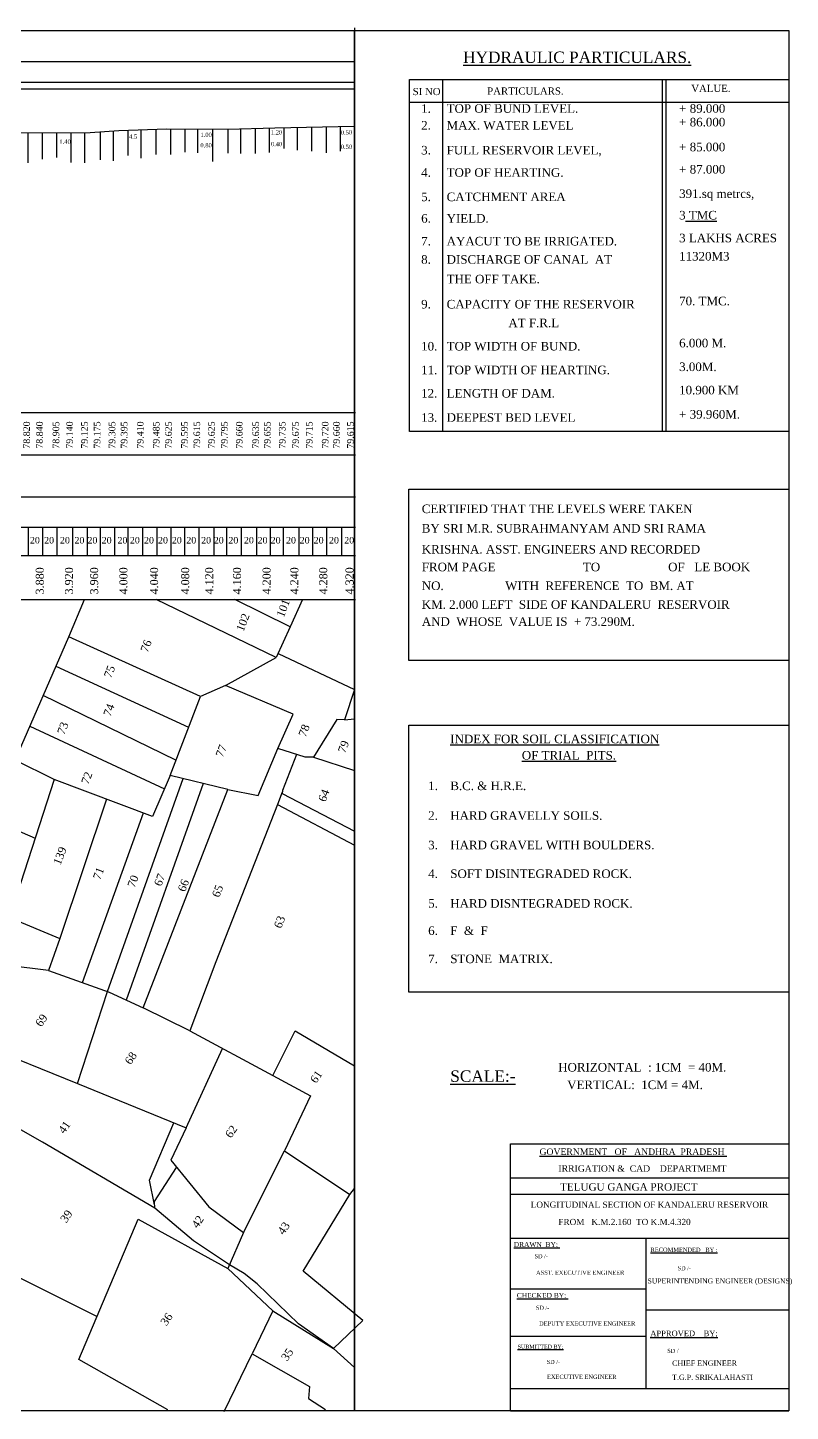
# Model space of a CAD drawing. Header units: millimetres. Extents: x 8 to 745, y 8 to 495.
# Drawn here: x 478.3 to 745.3, y 11.1 to 495.3 of the extents above; entities that cross this region are included whole.
import ezdxf

# ---------------------------------------------------------------- set-up
doc = ezdxf.new("R2010")
doc.units = ezdxf.units.MM
doc.header["$MEASUREMENT"] = 0
for name, color, linetype in [('DIM', 5, 'Continuous'), ('DWG.LINE', 10, 'Continuous'), ('NALA', 4, 'Continuous'), ('RAILING', 4, 'Continuous'), ('SURVEY_BND', 7, 'Continuous'), ('SURVEY_NO', 7, 'Continuous'), ('TEXT', 7, 'Continuous')]:
    doc.layers.add(name, color=color, linetype=linetype)
doc.layers.add('TITLE', color=7, linetype='Continuous', lineweight=30)
doc.styles.get("Standard").update_dxf_attribs({"font": 'times.ttf', "height": 2})

msp = doc.modelspace()

# ---------------------------------------------------------------- linework, layer by layer
at = {"layer": 'DIM', "ltscale": 0.2}
msp.add_line((744.76, 477.23), (744.76, 354.02), dxfattribs=at)
at = {"layer": 'DWG.LINE', "ltscale": 0.2}
for points in [[(592.73, 495.34), (592.73, 11.53)], [(56.17, 483.47), (592.73, 483.47)], [(56.17, 476.29), (592.73, 476.29)], [(56.17, 473.93), (592.73, 473.93)], [(473.81, 458.56), (500.17, 458.64), (510.21, 459.3), (527.04, 459.92), (548.42, 459.84), (564.81, 460.23), (592.64, 460.9)], [(557.94, 460.07), (557.94, 451.34)], [(562.8, 460.18), (562.8, 451.71)], [(567.97, 460.31), (567.97, 453.03)], [(572.67, 460.42), (572.67, 452.44)], [(577.68, 460.54), (577.68, 452.07)], [(582.84, 460.67), (582.84, 451.56)], [(587.72, 460.78), (587.72, 452.15)], [(478.37, 458.58), (478.37, 448.05)], [(483.41, 458.59), (483.41, 449.28)], [(488.45, 458.6), (488.45, 449.87)], [(493.46, 458.62), (493.46, 448.11)], [(498.27, 458.63), (498.27, 447.99)], [(503.72, 458.87), (503.72, 449.04)], [(508.22, 459.17), (508.22, 448.75)], [(513.35, 459.42), (513.35, 450.57)], [(517.98, 459.59), (517.98, 449.64)], [(523.13, 459.77), (523.13, 450.98)], [(528.29, 459.91), (528.29, 450.92)], [(533.28, 459.9), (533.28, 451.74)], [(537.73, 459.88), (537.73, 451.55)], [(543.05, 459.86), (543.05, 448.54)], [(548.42, 459.84), (548.42, 451.41)], [(552.86, 459.95), (552.86, 451.34)], [(56.17, 360.66), (593.03, 360.66)], [(56.17, 345.81), (593.03, 345.81)], [(56.17, 331.16), (593.03, 331.16)], [(56.17, 320.54), (593.03, 320.54)], [(478.55, 320.54), (478.55, 310.58)], [(483.53, 320.54), (483.53, 310.58)], [(488.52, 320.54), (488.52, 310.58)], [(494.04, 320.54), (494.04, 310.58)], [(499.13, 320.54), (499.13, 310.58)], [(503.68, 320.54), (503.68, 310.58)], [(508.67, 320.54), (508.67, 310.58)], [(513.34, 320.54), (513.34, 310.58)], [(518.53, 320.54), (518.53, 310.58)], [(523.48, 320.54), (523.48, 310.58)], [(528.38, 320.54), (528.38, 310.58)], [(533.22, 320.54), (533.22, 310.58)], [(538.28, 320.54), (538.28, 310.58)], [(543.47, 320.54), (543.47, 310.58)], [(547.89, 320.54), (547.89, 310.58)], [(553, 320.54), (553, 310.58)], [(558.43, 320.54), (558.43, 310.58)], [(563.22, 320.54), (563.22, 310.58)], [(567.8, 320.54), (567.8, 310.58)], [(573.18, 320.54), (573.18, 310.58)], [(577.97, 320.54), (577.97, 310.58)], [(582.87, 320.54), (582.87, 310.58)], [(588.22, 320.54), (588.22, 310.58)], [(56.17, 310.58), (593.03, 310.58)], [(56.17, 295.17), (593.03, 295.17)]]:
    msp.add_lwpolyline(points, dxfattribs=at)
at = {"layer": 'NALA', "ltscale": 0.2}
msp.add_lwpolyline([(585.38, 33.04), (573.06, 41.78), (558.63, 55.76), (554.09, 59.32), (548.91, 62.34)], dxfattribs=at)
at = {"layer": 'RAILING', "ltscale": 0.2}
for p, q in [((611.99, 477.23), (744.76, 477.23)), ((611.99, 354.02), (611.99, 477.23)), ((623.61, 354.02), (623.61, 477.23)), ((700.49, 354.02), (700.49, 477.23)), ((701.82, 354.02), (701.82, 477.23)), ((611.99, 469.25), (744.76, 469.25)), ((744.76, 354.02), (611.99, 354.02))]:
    msp.add_line(p, q, dxfattribs=at)
for points in [[(611.75, 333.78), (744.76, 333.78), (744.76, 273.87), (611.75, 273.87)], [(611.75, 251.2), (744.76, 251.2), (744.76, 157.83), (611.75, 157.83)]]:
    msp.add_lwpolyline(points, close=True, dxfattribs=at)
at = {"layer": 'SURVEY_BND', "ltscale": 0.2}
for points in [[(565.98, 276.33), (592.73, 263.74), (589.23, 253.14), (586.49, 253.25), (578.35, 240.01), (575.4, 240.01), (565.87, 243.08), (571.28, 255.06), (547.59, 265.1), (538.8, 261.23), (492.71, 282.2), (498.24, 295.17)], [(570.22, 285.66), (565.34, 274.92), (523.32, 295.17)], [(574.55, 295.17), (570.22, 285.66), (550.86, 295.17)], [(528.2, 233.66), (522.04, 219.32), (487.57, 232.2), (473.91, 238.98), (492.71, 282.2)], [(488.22, 271.89), (534.67, 250.48)], [(547.59, 265.1), (565.34, 274.92)], [(530.23, 238.95), (483.77, 261.64)], [(548.43, 228.77), (528.2, 233.66), (538.8, 261.23)], [(589.23, 253.14), (592.73, 253.44)], [(479.06, 250.83), (526.2, 229.01)], [(535.09, 144.31), (518.79, 152.27), (548.43, 228.77), (559.04, 226.61), (565.87, 243.08)], [(572.39, 240.98), (567.55, 228.36), (567.35, 227.29), (592.73, 214.1)], [(578.35, 240.01), (592.73, 235.35)], [(506.3, 158.01), (532.72, 232.57)], [(487.57, 232.2), (472.01, 183.95), (489.57, 176.6), (485.59, 165.39), (506.84, 157.82), (518.79, 152.27)], [(539.77, 230.87), (512.81, 155.04)], [(567.45, 227.83), (565.8, 223.51), (592.73, 209.25)], [(505.96, 225.33), (489.57, 176.6)], [(565.8, 223.51), (544.13, 168.42), (535.09, 144.31), (564.13, 128.59), (571.9, 144.21), (592.73, 131.99)], [(462.92, 219.49), (480.94, 211.65)], [(497.48, 161.15), (518.86, 220.51)], [(485.59, 165.39), (471.55, 167.1), (465.72, 153.59), (461.68, 139.59), (495.78, 125.79), (506.3, 158.01)], [(522.79, 82.2), (483.54, 105.27), (456.61, 120.58), (461.68, 139.59)], [(495.78, 125.79), (533.81, 110.31), (546.57, 138.1)], [(564.13, 128.59), (577.35, 121.46), (568.23, 102.32), (591.05, 86.99), (592.73, 89.13)], [(522.74, 83.35), (520.93, 92), (529.48, 112.07)], [(533.81, 110.31), (528.39, 98.96), (541.7, 82.68), (553.82, 73.63), (568.23, 102.32)], [(452.84, 100.57), (442.33, 62.02), (475.76, 57.67), (502.62, 44.3)], [(548.91, 62.34), (536.39, 70.8), (522.79, 82.2), (522.7, 84.5), (530.47, 96.42)], [(585.38, 33.04), (585.38, 33.04), (595.59, 42.93), (574.75, 60.15), (591.05, 86.99)], [(527.37, 11.68), (496.29, 29.23), (516.95, 78.4), (548.34, 61.05)], [(553.82, 73.63), (548.34, 61.05), (564.14, 46.23), (564.14, 46.23)], [(564.14, 46.23), (556.89, 31.28), (576.92, 19.78), (576.6, 15.55), (582.52, 11.79)], [(564.14, 46.23), (585.38, 33.04)], [(547.06, 11.1), (556.89, 31.28)], [(592.73, 26.44), (585.38, 33.04)]]:
    msp.add_lwpolyline(points, dxfattribs=at)
at = {"layer": 'TITLE', "lineweight": 30}
for p, q in [((647.33, 104.76), (744.76, 104.76)), ((744.76, 104.76), (744.76, 11.22)), ((647.33, 92.77), (744.76, 92.77)), ((647.33, 87.05), (744.76, 87.05)), ((647.33, 71.7), (744.76, 71.7)), ((647.54, 53.97), (694.92, 53.97)), ((647.33, 37.4), (694.72, 37.4)), ((744.76, 18.96), (647.33, 18.96)), ((647.33, 11.22), (744.76, 11.22))]:
    msp.add_line(p, q, dxfattribs=at)
at = {"layer": 'TITLE', "ltscale": 0.2}
for points in [[(7.81, 494.38), (744.76, 494.38), (744.76, 11.22), (7.81, 11.22)], [(592.73, 494.38), (744.76, 494.38), (744.76, 11.22), (592.73, 11.22)]]:
    msp.add_lwpolyline(points, close=True, dxfattribs=at)
at = {"layer": 'TITLE'}
msp.add_lwpolyline([(647.33, 11.22), (647.33, 104.76)], dxfattribs=at)
at = {"layer": 'TITLE', "lineweight": 30}
for points in [[(694.72, 71.7), (694.72, 18.96)], [(694.72, 46.65), (744.76, 46.65)]]:
    msp.add_lwpolyline(points, dxfattribs=at)

# ---------------------------------------------------------------- texts
at = {"layer": 'SURVEY_NO', "ltscale": 0.2}
for s, rotation, p in [('101', 69.136, (567.94, 288.74)), ('102', 69.136, (553.84, 283.76)), ('76', 69.136, (520.32, 276.5)), ('75', 69.136, (507.52, 267.51)), ('74', 69.136, (507.32, 254.07)), ('73', 69.136, (491.16, 247.71)), ('78', 69.136, (575.62, 246.91)), ('77', 69.136, (546.62, 239.76)), ('79', 69.136, (589.42, 241.22)), ('72', 69.136, (499.58, 230.29)), ('64', 69.136, (582.52, 224.16)), ('139', 69.136, (489.78, 202.07)), ('71', 69.136, (503.69, 196.88)), ('70', 69.136, (515.74, 194.14)), ('67', 69.136, (525.05, 194.63)), ('66', 69.136, (533.38, 192.67)), ('65', 69.136, (545.33, 190.72)), ('63', 69.136, (567.03, 179.88)), ('69', 55.5813, (483.07, 145.41)), ('68', 55.5813, (514.37, 132.17)), ('61', 55.5813, (579.27, 125.65)), ('41', 55.5813, (491.13, 108.01)), ('62', 55.5813, (549.51, 106.47)), ('39', 55.5813, (491.82, 76.84)), ('42', 55.5813, (537.79, 74.92)), ('43', 55.5813, (567.89, 72.66)), ('36', 55.5813, (526.88, 40.8)), ('35', 55.5813, (569.13, 28.44))]:
    msp.add_text(s, height=2.8, rotation=rotation, dxfattribs=at).set_placement(p)
at = {"layer": 'TEXT', "ltscale": 0.2}
for s, height, p in [('%%UHYDRAULIC PARTICULARS.', 4, (630.72, 482.98)), ('VALUE.', 2.5, (710.58, 472.84)), ('SI NO', 2.5, (613.08, 471.74)), ('PARTICULARS.', 2.5, (639.15, 471.92)), ('1.', 3, (616.05, 465.55)), ('TOP OF BUND LEVEL.', 3, (624.97, 465.55)), ('+ 89.000', 3, (706.35, 465.55)), ('2.', 3, (616.05, 459.68)), ('MAX. WATER LEVEL', 3, (624.97, 459.68)), ('+ 86.000', 3, (706.35, 460.79)), ('1.40', 1.5, (489.42, 454.71)), ('4.5', 1.5, (513.79, 456.49)), ('1.00', 1.5, (538.78, 457.08)), ('0.40', 1.5, (563.42, 453.85)), ('1.20', 1.5, (563.42, 457.94)), ('0.50', 1.5, (587.9, 457.94)), ('0.80', 1.5, (538.78, 453.43)), ('0.50', 1.5, (587.9, 452.89)), ('3.', 3, (616.05, 450.97)), ('FULL RESERVOIR LEVEL,', 3, (624.97, 450.97)), ('+ 85.000', 3, (706.35, 452.08)), ('4.', 3, (616.05, 443.16)), ('TOP OF HEARTING.', 3, (624.97, 443.16)), ('+ 87.000', 3, (706.35, 444.28)), ('5.', 3, (616.05, 434.63)), ('CATCHMENT AREA', 3, (624.97, 434.63)), ('391.sq metrcs,', 3, (706.35, 435.75)), ('3%%U TMC', 3, (706.35, 428.22)), ('6.', 3, (616.05, 427.11)), ('YIELD.', 3, (624.97, 427.11)), ('7.', 3, (616.05, 419.13)), ('AYACUT TO BE IRRIGATED.', 3, (624.97, 419.13)), ('3 LAKHS ACRES', 3, (706.35, 420.24)), ('11320M3', 3, (706.35, 413.85)), ('8.', 3, (616.05, 412.73)), ('DISCHARGE OF CANAL  AT', 3, (624.97, 412.73)), ('THE OFF TAKE.', 3, (624.97, 405.86)), ('9.', 3, (616.05, 397.07)), ('CAPACITY OF THE RESERVOIR', 3, (624.97, 397.07)), ('70. TMC.', 3, (706.35, 398.18)), ('AT F.R.L', 3, (646.58, 390.51)), ('10.', 3, (616.05, 382.36)), ('TOP WIDTH OF BUND.', 3, (624.97, 382.36)), ('6.000 M.', 3, (706.35, 383.47)), ('3.00M.', 3, (706.35, 375.16)), ('11.', 3, (616.05, 374.05)), ('TOP WIDTH OF HEARTING.', 3, (624.97, 374.05)), ('12.', 3, (616.05, 365.89)), ('LENGTH OF DAM.', 3, (624.97, 365.89)), ('10.900 KM', 3, (706.35, 367.01)), ('13.', 3, (616.05, 357.42)), ('DEEPEST BED LEVEL', 3, (624.97, 357.42)), ('+ 39.960M.', 3, (706.35, 358.53)), ('CERTIFIED THAT THE LEVELS WERE TAKEN', 3, (616.27, 325.45)), ('BY SRI M.R. SUBRAHMANYAM AND SRI RAMA', 3, (616.27, 318.63)), ('20', 2.3, (479.11, 314.81)), ('20', 2.3, (484.09, 314.81)), ('20', 2.3, (489.62, 314.81)), ('20', 2.3, (494.71, 314.81)), ('20', 2.3, (499.26, 314.81)), ('20', 2.3, (504.24, 314.81)), ('20', 2.3, (509.77, 314.81)), ('20', 2.3, (514.1, 314.81)), ('20', 2.3, (519.05, 314.81)), ('20', 2.3, (523.95, 314.81)), ('20', 2.3, (528.79, 314.81)), ('20', 2.3, (533.85, 314.81)), ('20', 2.3, (539.05, 314.81)), ('20', 2.3, (543.47, 314.81)), ('20', 2.3, (548.58, 314.81)), ('20', 2.3, (554.01, 314.81)), ('20', 2.3, (558.8, 314.81)), ('20', 2.3, (563.38, 314.81)), ('20', 2.3, (568.75, 314.81)), ('20', 2.3, (573.54, 314.81)), ('20', 2.3, (578.44, 314.81)), ('20', 2.3, (583.79, 314.81)), ('20', 2.3, (589.12, 314.81)), ('KRISHNA. ASST. ENGINEERS AND RECORDED', 3, (616.27, 311.31)), ('FROM PAGE                           TO                     OF   LE BOOK', 3, (616.27, 305.1)), ('NO.                   WITH  REFERENCE  TO  BM. AT', 3, (616.27, 298.53)), ('KM. 2.000 LEFT  SIDE OF KANDALERU  RESERVOIR ', 3, (616.27, 291.95)), ('AND  WHOSE  VALUE IS  + 73.290M.', 3, (616.27, 286)), ('%%UINDEX FOR SOIL CLASSIFICATION', 3, (626.24, 244.91)), ('%%UOF TRIAL  PITS.', 3, (651.28, 239.2)), ('1.', 3, (618.51, 228.5)), ('B.C. & H.R.E.', 3, (626.24, 228.5)), ('2.', 3, (618.51, 218.11)), ('HARD GRAVELLY SOILS.', 3, (626.24, 218.11)), ('3.', 3, (618.51, 207.8)), ('HARD GRAVEL WITH BOULDERS.', 3, (626.24, 207.8)), ('4.', 3, (618.51, 197.75)), ('SOFT DISINTEGRADED ROCK.', 3, (626.24, 197.75)), ('5.', 3, (618.51, 187.36)), ('HARD DISNTEGRADED ROCK.', 3, (626.24, 187.36)), ('6.', 3, (618.51, 177.83)), ('F  &  F', 3, (626.24, 177.83)), ('7.', 3, (618.51, 167.95)), ('STONE  MATRIX.', 3, (626.24, 167.95)), ('HORIZONTAL  : 1CM  = 40M.', 3, (664.01, 130.02)), ('%%USCALE:-', 4, (626.24, 126.42)), ('VERTICAL:  1CM = 4M.', 3, (667.15, 123.87))]:
    msp.add_text(s, height=height, dxfattribs=at).set_placement(p)
for s, height, p in [('78.820', 2.3, (479.1, 347.99)), ('78.840', 2.3, (483.61, 347.99)), ('78.905', 2.3, (489.36, 347.99)), ('79.140', 2.3, (494.13, 347.99)), ('79.125', 2.3, (499.34, 347.99)), ('79.175', 2.3, (503.76, 347.99)), ('79.305', 2.3, (508.98, 347.99)), ('79.395', 2.3, (513.22, 347.99)), ('79.410', 2.3, (518.88, 347.99)), ('79.485', 2.3, (524.45, 347.99)), ('79.625', 2.3, (528.78, 347.99)), ('79.595', 2.3, (534.35, 347.99)), ('79.615', 2.3, (538.68, 347.99)), ('79.625', 2.3, (543.81, 347.99)), ('79.795', 2.3, (548.32, 347.99)), ('79.660', 2.3, (553.53, 347.99)), ('79.635', 2.3, (559.28, 347.99)), ('79.655', 2.3, (563.34, 347.99)), ('79.735', 2.3, (568.56, 347.99)), ('79.675', 2.3, (573.24, 347.99)), ('79.715', 2.3, (578.02, 347.99)), ('79.720', 2.3, (583.59, 347.99)), ('79.660', 2.3, (587.56, 347.99)), ('79.615', 2.3, (592.43, 347.99)), ('3.880', 2.8, (483.95, 296.99)), ('3.920', 2.8, (494.18, 296.99)), ('3.960', 2.8, (502.99, 296.99)), ('4.000', 2.8, (513.22, 296.99)), ('4.040', 2.8, (523.97, 296.99)), ('4.080', 2.8, (534.85, 296.99)), ('4.120', 2.8, (543.27, 296.99)), ('4.160', 2.8, (552.99, 296.99)), ('4.200', 2.8, (563.35, 296.99)), ('4.240', 2.8, (573.07, 296.99)), ('4.280', 2.8, (583.17, 296.99)), ('4.320', 2.8, (592.37, 296.99))]:
    msp.add_text(s, height=height, rotation=90, dxfattribs=at).set_placement(p)
at = {"layer": 'TITLE', "lineweight": 30}
for s, height, p in [('%%UGOVERNMENT   OF   ANDHRA  PRADESH ', 2.2439, (657.47, 100.84)), ('IRRIGATION &  CAD    DEPARTMEMT ', 2.2439, (664.09, 94.96)), ('TELUGU GANGA PROJECT', 2.5813, (664.68, 88.35)), ('LONGITUDINAL SECTION OF KANDALERU RESERVOIR', 2.1304, (654.41, 82.35)), ('FROM   K.M.2.160  TO K.M.4.320', 2.1304, (664.08, 76.33)), ('%%UDRAWN  BY; ', 1.7044, (648.45, 68.64)), ('%%URECOMMENDED   BY :', 1.4627, (696.34, 66.92)), ('SD /-', 1.428, (655.74, 64.67)), ('ASST. EXECUTIVE ENGINEER', 1.4648, (656.27, 58.91)), ('SD /- ', 1.428, (705.83, 60.46)), ('SUPERINTENDING ENGINEER (DESIGNS)', 1.7452, (695.3, 55.85)), ('%%UCHECKED BY: ', 1.7044, (649.53, 50.83)), ('SD /-', 1.428, (656.23, 46.64)), ('DEPUTY EXECUTIVE ENGINEER', 1.4648, (657.34, 41.1)), ('%%UAPPROVED    BY;', 1.9667, (696.26, 37.39)), ('%%USUBMITTED BY;', 1.3767, (649.81, 33.04)), ('SD /-', 1.428, (660, 27.68)), ('SD /', 1.428, (702.19, 31.54)), ('CHIEF ENGINEER', 1.826, (703.88, 27.07)), ('EXECUTIVE ENGINEER', 1.4648, (660.12, 22.43)), ('T.G.P. SRIKALAHASTI', 1.826, (703.88, 22.09))]:
    msp.add_text(s, height=height, dxfattribs=at).set_placement(p)

doc.saveas('drawing.dxf')
